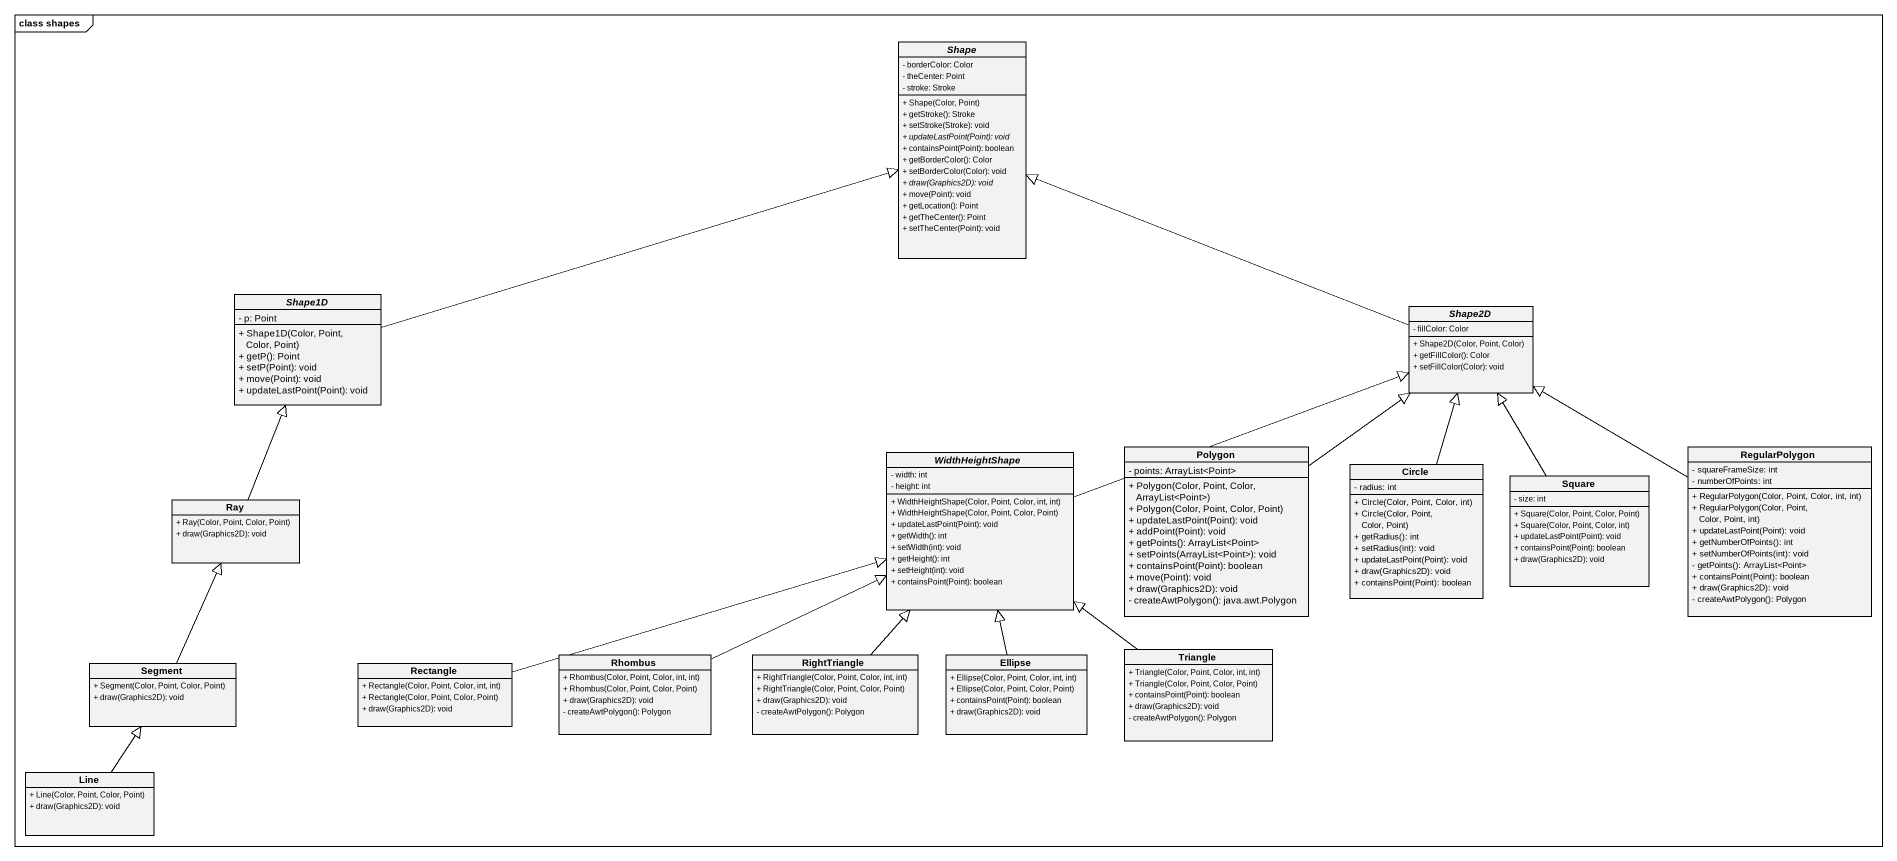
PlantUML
@startuml
mainframe class shapes
hide circle
hide empty members
skinparam classAttributeIconSize 0
abstract class Shape {
  - borderColor: Color
  - theCenter: Point
  - stroke: Stroke
  + Shape(Color, Point)
  + getStroke(): Stroke
  + setStroke(Stroke): void
  {abstract} + updateLastPoint(Point): void
  + containsPoint(Point): boolean
  + getBorderColor(): Color
  + setBorderColor(Color): void
  {abstract} + draw(Graphics2D): void
  + move(Point): void
  + getLocation(): Point
  + getTheCenter(): Point
  + setTheCenter(Point): void
}
abstract class Shape1D {
  - p: Point
  + Shape1D(Color, Point, Color, Point)
  + getP(): Point
  + setP(Point): void
  + move(Point): void
  + updateLastPoint(Point): void
}
abstract class Shape2D {
  - fillColor: Color
  + Shape2D(Color, Point, Color)
  + getFillColor(): Color
  + setFillColor(Color): void
}
class Polygon {
  - points: ArrayList<Point>
  + Polygon(Color, Point, Color, ArrayList<Point>)
  + Polygon(Color, Point, Color, Point)
  + updateLastPoint(Point): void
  + addPoint(Point): void
  + getPoints(): ArrayList<Point>
  + setPoints(ArrayList<Point>): void
  + containsPoint(Point): boolean
  + move(Point): void
  + draw(Graphics2D): void
  - createAwtPolygon(): java.awt.Polygon
}
class RegularPolygon {
  - squareFrameSize: int
  - numberOfPoints: int
  + RegularPolygon(Color, Point, Color, int, int)
  + RegularPolygon(Color, Point, Color, Point, int)
  + updateLastPoint(Point): void
  + getNumberOfPoints(): int
  + setNumberOfPoints(int): void
  - getPoints(): ArrayList<Point>
  + containsPoint(Point): boolean
  + draw(Graphics2D): void
  - createAwtPolygon(): Polygon
}
abstract class WidthHeightShape {
  - width: int
  - height: int
  + WidthHeightShape(Color, Point, Color, int, int)
  + WidthHeightShape(Color, Point, Color, Point)
  + updateLastPoint(Point): void
  + getWidth(): int
  + setWidth(int): void
  + getHeight(): int
  + setHeight(int): void
  + containsPoint(Point): boolean
}
class "Circle" as Circle_ {
  - radius: int
  + Circle(Color, Point, Color, int)
  + Circle(Color, Point, Color, Point)
  + getRadius(): int
  + setRadius(int): void
  + updateLastPoint(Point): void
  + draw(Graphics2D): void
  + containsPoint(Point): boolean
}
class Square {
  - size: int
  + Square(Color, Point, Color, Point)
  + Square(Color, Point, Color, int)
  + updateLastPoint(Point): void
  + containsPoint(Point): boolean
  + draw(Graphics2D): void
}
class Ray {
  + Ray(Color, Point, Color, Point)
  + draw(Graphics2D): void
}
class Rhombus {
  + Rhombus(Color, Point, Color, int, int)
  + Rhombus(Color, Point, Color, Point)
  + draw(Graphics2D): void
  - createAwtPolygon(): Polygon
}
class RightTriangle {
  + RightTriangle(Color, Point, Color, int, int)
  + RightTriangle(Color, Point, Color, Point)
  + draw(Graphics2D): void
  - createAwtPolygon(): Polygon
}
class Ellipse {
  + Ellipse(Color, Point, Color, int, int)
  + Ellipse(Color, Point, Color, Point)
  + containsPoint(Point): boolean
  + draw(Graphics2D): void
}
class Triangle {
  + Triangle(Color, Point, Color, int, int)
  + Triangle(Color, Point, Color, Point)
  + containsPoint(Point): boolean
  + draw(Graphics2D): void
  - createAwtPolygon(): Polygon
}
class Segment {
  + Segment(Color, Point, Color, Point)
  + draw(Graphics2D): void
}
class "Rectangle" as Rectangle_ {
  + Rectangle(Color, Point, Color, int, int)
  + Rectangle(Color, Point, Color, Point)
  + draw(Graphics2D): void
}
class Line {
  + Line(Color, Point, Color, Point)
  + draw(Graphics2D): void
}
Shape1D -right-|> Shape
Shape2D -left-|> Shape
Polygon -up-|> Shape2D
RegularPolygon -left-|> Shape2D
WidthHeightShape -right-|> Shape2D
Circle_ -up-|> Shape2D
Square -up-|> Shape2D
Ray -up-|> Shape1D
Rhombus -right-|> WidthHeightShape
RightTriangle -up-|> WidthHeightShape
Ellipse -up-|> WidthHeightShape
Triangle -up-|> WidthHeightShape
Segment -up-|> Ray
Rectangle_ -right-|> WidthHeightShape
Line -up-|> Segment
@enduml
